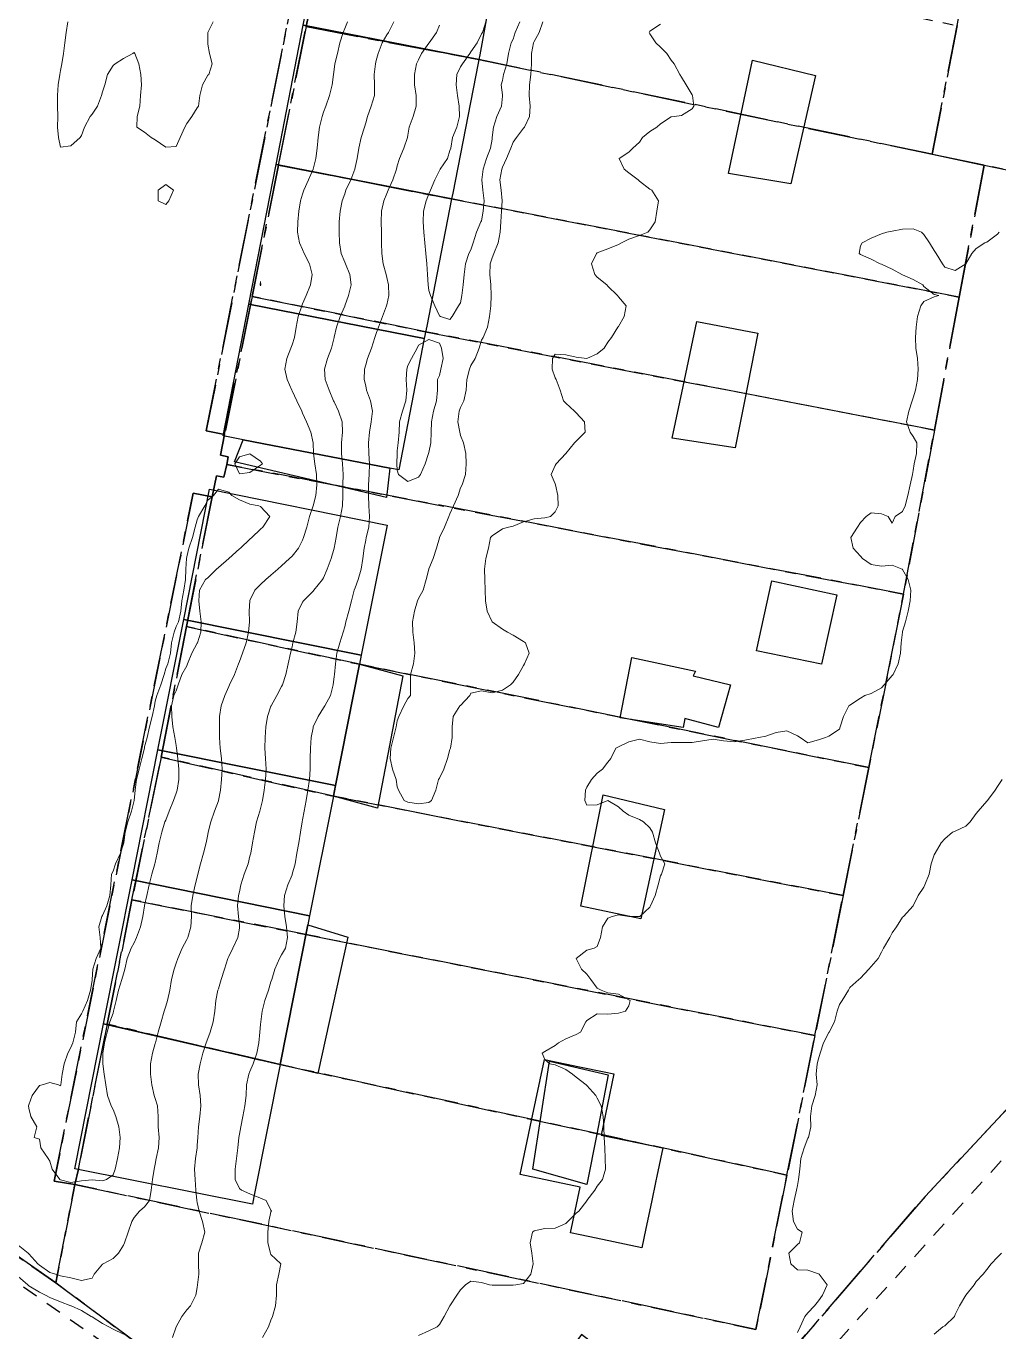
# Model space of a CAD drawing. Header units: centimetres. Extents: x 0 to 642158, y -847 to 649707.
# Drawn here: x 617614.1 to 617660.3, y 621411 to 621473 of the extents above; entities that cross this region are included whole.
import ezdxf

# ---------------------------------------------------------------- set-up
doc = ezdxf.new("R2010")
doc.units = ezdxf.units.CM
doc.header["$MEASUREMENT"] = 0
doc.linetypes.add('CENTERX2', pattern=[4, 2.5, -0.5, 0.5, -0.5])
doc.linetypes.add('JIS_02_0.7', pattern=[1.35, 0.75, -0.6])
doc.layers.add('SPW_batiments', color=7, linetype='Continuous')
doc.layers.add('SPW_parcellaire cadastral', color=7, linetype='CENTERX2', lineweight=25, true_color=0xff0542)
doc.layers.add('WAL_parcellaire agricole', color=7, linetype='JIS_02_0.7', lineweight=25)
doc.layers.add('WAL_topographie 0.5', color=253, linetype='Continuous', lineweight=20)

msp = doc.modelspace()

# ---------------------------------------------------------------- linework, layer by layer
at = {"layer": 'SPW_batiments'}
for points in [[(617628.928, 621479.659), (617636.753, 621478.126), (617636.734, 621477.555), (617635.662, 621471.686), (617635.619, 621471.465), (617627.286, 621473.098), (617628.578, 621479.728), (617628.928, 621479.659)], [(617635.619, 621471.465), (617635.583, 621471.278), (617634.38, 621465.112), (617634.325, 621464.836), (617625.993, 621466.468), (617627.286, 621473.098), (617635.619, 621471.465)], [(617651.613, 621470.697), (617650.446, 621465.547), (617647.479, 621466.046), (617648.613, 621471.43), (617651.613, 621470.697)], [(617634.325, 621464.836), (617633.148, 621458.795), (617633.033, 621458.205), (617624.701, 621459.839), (617625.993, 621466.468), (617634.325, 621464.836)], [(617633.033, 621458.205), (617631.815, 621451.961), (617631.398, 621452.042), (617624.431, 621453.394), (617623.481, 621453.578), (617624.701, 621459.839), (617633.033, 621458.205)], [(617645.321, 621455.922), (617645.975, 621459.007), (617648.878, 621458.459), (617648.234, 621455.221), (617647.793, 621453.004), (617644.8, 621453.465), (617645.321, 621455.922)], [(617631.398, 621452.042), (617631.231, 621450.644), (617624.015, 621452.343), (617624.431, 621453.394), (617631.398, 621452.042)], [(617631.265, 621449.344), (617630.039, 621443.158), (617621.606, 621444.856), (617622.831, 621451.043), (617631.265, 621449.344)], [(617652.632, 621446.031), (617651.899, 621442.731), (617648.816, 621443.363), (617649.531, 621446.697), (617652.632, 621446.031)], [(617630.039, 621443.158), (617629.954, 621442.727), (617628.813, 621436.971), (617620.38, 621438.67), (617621.606, 621444.856), (617630.039, 621443.158)], [(617645.916, 621442.396), (617645.799, 621442.18), (617647.582, 621441.746), (617646.999, 621439.73), (617645.399, 621440.146), (617645.332, 621439.73), (617642.332, 621440.18), (617642.882, 621443.046), (617645.916, 621442.396)], [(617632.016, 621442.179), (617630.817, 621435.894), (617628.712, 621436.462), (617628.813, 621436.971), (617629.954, 621442.727), (617632.016, 621442.179)], [(617628.813, 621436.971), (617628.712, 621436.462), (617627.587, 621430.785), (617619.154, 621432.483), (617620.38, 621438.67), (617628.813, 621436.971)], [(617644.433, 621435.83), (617643.318, 621430.63), (617640.467, 621431.23), (617641.533, 621436.53), (617644.433, 621435.83)], [(617627.587, 621430.785), (617627.5, 621430.344), (617626.185, 621423.711), (617617.799, 621425.643), (617619.154, 621432.483), (617627.587, 621430.785)], [(617629.401, 621429.761), (617627.969, 621423.294), (617626.185, 621423.711), (617627.5, 621430.344), (617629.401, 621429.761)], [(617626.185, 621423.711), (617624.938, 621417.427), (617624.869, 621417.078), (617616.435, 621418.76), (617617.799, 621425.643), (617626.185, 621423.711)], [(617640.428, 621417.89), (617637.591, 621418.482), (617638.128, 621421.055), (617638.734, 621423.957), (617640.398, 621423.609), (617641.571, 621423.364), (617642.037, 621423.267), (617641.431, 621420.365), (617644.355, 621419.755), (617644.074, 621418.413), (617644.029, 621418.196), (617643.817, 621417.182), (617643.554, 621415.922), (617643.363, 621415.007), (617641.202, 621415.458), (617640.44, 621415.618), (617639.974, 621415.715), (617640.428, 621417.89)], [(617641.768, 621423.23), (617641.22, 621420.413), (617640.752, 621418.013), (617638.185, 621418.745), (617638.984, 621423.88), (617641.768, 621423.23)]]:
    msp.add_lwpolyline(points, dxfattribs=at)
at = {"layer": 'SPW_parcellaire cadastral'}
for points in [[(617671.264, 621373.869), (617653.06, 621358.485), (617454.636, 621502.88), (617429.077, 621521.494), (617439.517, 621537.504), (617531.346, 621473.099), (617536.473, 621469.607), (617572.364, 621444.35), (617578.348, 621439.835), (617601.291, 621423.317), (617615.532, 621413.339), (617638.572, 621396.229), (617671.264, 621373.869)], [(617670.564, 621504.013), (617669.702, 621499.957), (617668.091, 621491.945), (617663.438, 621465.643), (617659.623, 621466.441), (617657.148, 621466.959), (617658.346, 621473.07), (617659.411, 621478.777), (617661.95, 621493.139), (617663.391, 621501.294), (617664.181, 621505.264), (617670.564, 621504.013)], [(617627.794, 621479.52), (617622.677, 621453.82), (617623.547, 621453.65), (617623.357, 621452.66), (617623.717, 621452.59), (617623.655, 621452.221), (617623.517, 621451.61), (617623.157, 621451.68), (617622.957, 621450.68), (617622.057, 621450.86), (617615.451, 621418.179), (617616.441, 621418.009), (617615.532, 621413.339), (617601.291, 621423.317)], [(617623.547, 621453.65), (617622.677, 621453.82), (617627.794, 621479.52), (617628.684, 621479.33), (617627.422, 621473.022), (617626.105, 621466.44), (617624.858, 621460.204), (617623.547, 621453.65)], [(617658.346, 621473.07), (617657.148, 621466.959), (617635.619, 621471.464), (617627.422, 621473.022), (617628.684, 621479.33), (617636.905, 621477.597), (617646.193, 621475.604), (617654.727, 621473.835), (617658.346, 621473.07)], [(617626.105, 621466.44), (617627.422, 621473.022), (617635.619, 621471.464), (617657.148, 621466.959), (617659.623, 621466.441), (617658.437, 621460.17), (617634.326, 621464.834), (617626.105, 621466.44)], [(617639.856, 621397.73), (617638.572, 621396.229), (617615.532, 621413.339), (617616.441, 621418.009), (617648.786, 621411.13), (617650.258, 621418.464), (617651.588, 621425.087), (617652.924, 621431.742), (617654.145, 621437.822), (617655.799, 621446.061), (617657.257, 621453.858), (617658.437, 621460.17), (617659.623, 621466.441), (617663.438, 621465.643)], [(617626.105, 621466.44), (617634.326, 621464.834), (617658.437, 621460.17), (617657.257, 621453.858), (617633.095, 621458.525), (617624.858, 621460.204), (617626.105, 621466.44)], [(617728.455, 621442.869), (617732.699, 621439.589), (617737.382, 621435.773), (617742.167, 621431.889), (617742.731, 621431.634), (617725.797, 621417.96), (617686.905, 621385.935), (617671.264, 621373.869), (617638.572, 621396.229), (617639.856, 621397.73), (617646.887, 621405.946), (617656.813, 621417.441), (617695.568, 621458.837), (617698.37, 621461.641), (617701.863, 621465.002), (617707.053, 621460.58), (617728.455, 621442.869)], [(617623.547, 621453.65), (617624.858, 621460.204), (617633.095, 621458.525), (617657.257, 621453.858), (617655.799, 621446.061), (617623.655, 621452.221), (617623.717, 621452.59), (617623.357, 621452.66), (617623.547, 621453.65)], [(617695.568, 621458.837), (617656.813, 621417.441), (617646.887, 621405.946), (617644.632, 621407.693), (617640.503, 621410.895), (617634.021, 621402.178), (617638.301, 621398.915), (617639.856, 621397.73)], [(617621.732, 621444.521), (617622.957, 621450.68), (617623.157, 621451.68), (617623.517, 621451.61), (617623.655, 621452.221), (617655.799, 621446.061), (617654.145, 621437.822), (617629.954, 621442.727), (617621.732, 621444.521)], [(617619.148, 621431.537), (617617.974, 621425.638), (617616.601, 621418.739), (617616.441, 621418.009), (617615.451, 621418.179), (617622.057, 621450.86), (617622.957, 621450.68), (617621.732, 621444.521), (617620.532, 621438.319), (617619.148, 621431.537)], [(617652.924, 621431.742), (617628.712, 621436.461), (617620.532, 621438.319), (617621.732, 621444.521), (617629.954, 621442.727), (617654.145, 621437.822), (617652.924, 621431.742)], [(617619.148, 621431.537), (617620.532, 621438.319), (617628.712, 621436.461), (617652.924, 621431.742), (617651.588, 621425.087), (617627.408, 621429.885), (617619.148, 621431.537)], [(617619.148, 621431.537), (617627.408, 621429.885), (617651.588, 621425.087), (617650.258, 621418.464), (617626.185, 621423.71), (617617.974, 621425.638), (617619.148, 621431.537)], [(617616.441, 621418.009), (617616.601, 621418.739), (617617.974, 621425.638), (617626.185, 621423.71), (617650.258, 621418.464), (617648.786, 621411.13), (617616.441, 621418.009)]]:
    msp.add_lwpolyline(points, dxfattribs=at)
at = {"layer": 'WAL_parcellaire agricole'}
for points in [[(617414.992, 621524.534), (617429.092, 621515.736), (617438.79, 621539.137), (617452.288, 621548.438), (617468.788, 621545.69), (617466.539, 621538.69), (617459.539, 621540.189), (617457.99, 621531.639), (617461.04, 621529.69), (617457.391, 621525.239), (617527.597, 621473.348), (617628.904, 621402.76), (617639.105, 621395.562), (617672.807, 621373.966)], [(617639.105, 621395.562), (617701.546, 621464.593), (617743, 621429.973), (617810.601, 621412.782), (617820.3, 621423.383), (617863.4, 621413.488), (617857.807, 621359.988), (617848.475, 621344.987), (617838.11, 621335.685), (617831.41, 621334.285), (617828.01, 621331.684), (617829.313, 621312.985), (617819.815, 621297.65), (617804.15, 621279.649), (617798.652, 621284.58), (617770.147, 621309.644), (617708.807, 621366.47), (617686.805, 621384.967), (617679.506, 621377.967), (617672.807, 621373.966), (617639.105, 621395.562)]]:
    msp.add_lwpolyline(points, dxfattribs=at)
at = {"layer": 'WAL_topographie 0.5'}
for points in [[(617629.38, 621473.25), (617629.25, 621472.93), (617629.182, 621472.75), (617629.021, 621472.25), (617628.904, 621471.75), (617628.788, 621471.25), (617628.75, 621470.983), (617628.715, 621470.75), (617628.663, 621470.25), (617628.53, 621469.75), (617628.348, 621469.25), (617628.25, 621468.955), (617628.184, 621468.75), (617628.061, 621468.25), (617627.989, 621467.75), (617627.942, 621467.25), (617627.88, 621466.75), (617627.75, 621466.25), (617627.75, 621466.25), (617627.533, 621465.75), (617627.305, 621465.25), (617627.25, 621465.067), (617627.157, 621464.75), (617627.078, 621464.25), (617627.022, 621463.75), (617627.006, 621463.25), (617627.104, 621462.75), (617627.25, 621462.431), (617627.33, 621462.25), (617627.579, 621461.75), (617627.706, 621461.25), (617627.626, 621460.75), (617627.423, 621460.25), (617627.25, 621459.846), (617627.209, 621459.75), (617627.047, 621459.25), (617626.952, 621458.75), (617626.861, 621458.25), (617626.75, 621457.904), (617626.7, 621457.75), (617626.5, 621457.25), (617626.41, 621456.75), (617626.521, 621456.25), (617626.739, 621455.75), (617626.75, 621455.726), (617626.971, 621455.25), (617627.208, 621454.75), (617627.25, 621454.659), (617627.439, 621454.25), (617627.649, 621453.75), (617627.75, 621453.25), (617627.75, 621453.25), (617627.776, 621452.75), (617627.836, 621452.25), (617627.906, 621451.75), (617627.925, 621451.25), (617627.879, 621450.75), (617627.75, 621450.256), (617627.748, 621450.25), (617627.586, 621449.75), (617627.453, 621449.25), (617627.299, 621448.75), (617627.25, 621448.629), (617627.054, 621448.25), (617626.75, 621447.863), (617626.631, 621447.75), (617626.25, 621447.405), (617626.074, 621447.25), (617625.75, 621446.965), (617625.5, 621446.75), (617625.25, 621446.514), (617624.991, 621446.25), (617624.75, 621445.764), (617624.744, 621445.75), (617624.712, 621445.25), (617624.727, 621444.75), (617624.68, 621444.25), (617624.568, 621443.75), (617624.401, 621443.25), (617624.25, 621442.856), (617624.208, 621442.75), (617624.011, 621442.25), (617623.781, 621441.75), (617623.75, 621441.681), (617623.565, 621441.25), (617623.39, 621440.75), (617623.311, 621440.25), (617623.307, 621439.75), (617623.311, 621439.25), (617623.344, 621438.75), (617623.406, 621438.25), (617623.427, 621437.75), (617623.393, 621437.25), (617623.348, 621436.75), (617623.253, 621436.25), (617623.25, 621436.243), (617623.067, 621435.75), (617622.887, 621435.25), (617622.772, 621434.75), (617622.75, 621434.636), (617622.676, 621434.25), (617622.552, 621433.75), (617622.409, 621433.25), (617622.282, 621432.75), (617622.25, 621432.622), (617622.155, 621432.25), (617622.031, 621431.75), (617621.965, 621431.25), (617621.968, 621430.75), (617621.95, 621430.25), (617621.798, 621429.75), (617621.75, 621429.657), (617621.539, 621429.25), (617621.319, 621428.75), (617621.25, 621428.537), (617621.158, 621428.25), (617621.032, 621427.75), (617620.939, 621427.25), (617620.831, 621426.75), (617620.75, 621426.48), (617620.68, 621426.25), (617620.53, 621425.75), (617620.395, 621425.25), (617620.259, 621424.75), (617620.25, 621424.717), (617620.125, 621424.25), (617620.034, 621423.75), (617620.035, 621423.25), (617620.09, 621422.75), (617620.203, 621422.25), (617620.25, 621422.103), (617620.358, 621421.75), (617620.395, 621421.25), (617620.392, 621420.75), (617620.434, 621420.25), (617620.402, 621419.75), (617620.301, 621419.25), (617620.25, 621418.988), (617620.204, 621418.75), (617620.116, 621418.25), (617620.065, 621417.75), (617619.982, 621417.25), (617619.75, 621416.946), (617619.509, 621416.75), (617619.25, 621416.442), (617619.137, 621416.25), (617618.97, 621415.75), (617618.792, 621415.25), (617618.75, 621415.139), (617618.514, 621414.75), (617618.25, 621414.506), (617617.773, 621414.25), (617617.75, 621414.234), (617617.355, 621413.75), (617617.25, 621413.568), (617616.75, 621413.448), (617616.25, 621413.575), (617615.75, 621413.683), (617615.509, 621413.75), (617615.25, 621413.833), (617614.75, 621414.179), (617614.681, 621414.25), (617614.25, 621414.717), (617614.216, 621414.75), (617613.75, 621415.125)], [(617616.103, 621473.25), (617616.026, 621472.75), (617615.957, 621472.25), (617615.899, 621471.75), (617615.824, 621471.25), (617615.75, 621470.945), (617615.722, 621470.75), (617615.65, 621470.25), (617615.606, 621469.75), (617615.616, 621469.25), (617615.62, 621468.75), (617615.611, 621468.25), (617615.656, 621467.75), (617615.75, 621467.3), (617616.25, 621467.355), (617616.691, 621467.75), (617616.75, 621467.85), (617616.893, 621468.25), (617617.17, 621468.75), (617617.25, 621468.855), (617617.509, 621469.25), (617617.707, 621469.75), (617617.75, 621469.917), (617617.865, 621470.25), (617617.988, 621470.75), (617618.25, 621471.173), (617618.35, 621471.25), (617618.75, 621471.5), (617619.194, 621471.75), (617619.25, 621471.786), (617619.281, 621471.75), (617619.475, 621471.25), (617619.575, 621470.75), (617619.604, 621470.25), (617619.559, 621469.75), (617619.523, 621469.25), (617619.401, 621468.75), (617619.375, 621468.25), (617619.75, 621468.006), (617620.064, 621467.75), (617620.25, 621467.65), (617620.75, 621467.302), (617621.25, 621467.331), (617621.436, 621467.75), (617621.655, 621468.25), (617621.75, 621468.421), (617621.99, 621468.75), (617622.25, 621469.167), (617622.311, 621469.25), (617622.372, 621469.75), (617622.5, 621470.25), (617622.75, 621470.713), (617622.794, 621470.75), (617622.958, 621471.25), (617622.825, 621471.75), (617622.75, 621472.194), (617622.744, 621472.25), (617622.75, 621472.75), (617622.75, 621472.75), (617623, 621473.25)], [(617631.582, 621473.25), (617631.33, 621472.75), (617631.25, 621472.625), (617631.027, 621472.25), (617630.834, 621471.75), (617630.75, 621471.41), (617630.712, 621471.25), (617630.644, 621470.75), (617630.668, 621470.25), (617630.663, 621469.75), (617630.515, 621469.25), (617630.334, 621468.75), (617630.25, 621468.454), (617630.191, 621468.25), (617630.038, 621467.75), (617629.918, 621467.25), (617629.846, 621466.75), (617629.75, 621466.326), (617629.733, 621466.25), (617629.545, 621465.75), (617629.312, 621465.25), (617629.25, 621465.083), (617629.128, 621464.75), (617629.03, 621464.25), (617628.989, 621463.75), (617628.984, 621463.25), (617629.004, 621462.75), (617629.089, 621462.25), (617629.25, 621461.838), (617629.283, 621461.75), (617629.49, 621461.25), (617629.553, 621460.75), (617629.439, 621460.25), (617629.253, 621459.75), (617629.25, 621459.744), (617629.042, 621459.25), (617628.855, 621458.75), (617628.75, 621458.272), (617628.745, 621458.25), (617628.624, 621457.75), (617628.429, 621457.25), (617628.292, 621456.75), (617628.331, 621456.25), (617628.506, 621455.75), (617628.726, 621455.25), (617628.75, 621455.199), (617628.965, 621454.75), (617629.131, 621454.25), (617629.145, 621453.75), (617629.106, 621453.25), (617629.096, 621452.75), (617629.14, 621452.25), (617629.174, 621451.75), (617629.163, 621451.25), (617629.163, 621450.75), (617629.15, 621450.25), (617629.057, 621449.75), (617628.932, 621449.25), (617628.841, 621448.75), (617628.752, 621448.25), (617628.75, 621448.243), (617628.602, 621447.75), (617628.417, 621447.25), (617628.25, 621446.833), (617628.205, 621446.75), (617627.793, 621446.25), (617627.75, 621446.206), (617627.287, 621445.75), (617627.25, 621445.681), (617627.043, 621445.25), (617627, 621444.75), (617626.932, 621444.25), (617626.792, 621443.75), (617626.75, 621443.562), (617626.68, 621443.25), (617626.571, 621442.75), (617626.448, 621442.25), (617626.291, 621441.75), (617626.25, 621441.671), (617626.027, 621441.25), (617625.756, 621440.75), (617625.75, 621440.733), (617625.581, 621440.25), (617625.504, 621439.75), (617625.474, 621439.25), (617625.465, 621438.75), (617625.491, 621438.25), (617625.516, 621437.75), (617625.485, 621437.25), (617625.419, 621436.75), (617625.342, 621436.25), (617625.25, 621435.883), (617625.216, 621435.75), (617625.066, 621435.25), (617624.96, 621434.75), (617624.876, 621434.25), (617624.786, 621433.75), (617624.75, 621433.606), (617624.659, 621433.25), (617624.482, 621432.75), (617624.324, 621432.25), (617624.25, 621431.921), (617624.212, 621431.75), (617624.165, 621431.25), (617624.206, 621430.75), (617624.25, 621430.329), (617624.258, 621430.25), (617624.25, 621430.192), (617624.182, 621429.75), (617623.943, 621429.25), (617623.75, 621428.84), (617623.708, 621428.75), (617623.546, 621428.25), (617623.389, 621427.75), (617623.25, 621427.308), (617623.233, 621427.25), (617623.133, 621426.75), (617623.082, 621426.25), (617623.012, 621425.75), (617622.862, 621425.25), (617622.75, 621424.953), (617622.675, 621424.75), (617622.521, 621424.25), (617622.381, 621423.75), (617622.285, 621423.25), (617622.301, 621422.75), (617622.383, 621422.25), (617622.413, 621421.75), (617622.365, 621421.25), (617622.307, 621420.75), (617622.28, 621420.25), (617622.25, 621419.889), (617622.239, 621419.75), (617622.165, 621419.25), (617622.123, 621418.75), (617622.146, 621418.25), (617622.183, 621417.75), (617622.233, 621417.25), (617622.25, 621417.165), (617622.337, 621416.75), (617622.499, 621416.25), (617622.613, 621415.75), (617622.464, 621415.25), (617622.302, 621414.75), (617622.306, 621414.25), (617622.316, 621413.75), (617622.268, 621413.25), (617622.25, 621413.125), (617622.18, 621412.75), (617621.935, 621412.25), (617621.75, 621412.054), (617621.512, 621411.75), (617621.25, 621411.25), (617621.25, 621411.25), (617621.076, 621410.75)], [(617633.75, 621473.086), (617633.607, 621472.75), (617633.261, 621472.25), (617633.25, 621472.235), (617632.904, 621471.75), (617632.75, 621471.446), (617632.66, 621471.25), (617632.559, 621470.75), (617632.573, 621470.25), (617632.644, 621469.75), (617632.652, 621469.25), (617632.504, 621468.75), (617632.32, 621468.25), (617632.25, 621467.868), (617632.228, 621467.75), (617632.066, 621467.25), (617631.85, 621466.75), (617631.75, 621466.401), (617631.711, 621466.25), (617631.539, 621465.75), (617631.315, 621465.25), (617631.25, 621465.088), (617631.116, 621464.75), (617631.007, 621464.25), (617630.985, 621463.75), (617630.994, 621463.25), (617631.006, 621462.75), (617631.021, 621462.25), (617631.086, 621461.75), (617631.215, 621461.25), (617631.25, 621461.102), (617631.334, 621460.75), (617631.352, 621460.25), (617631.25, 621459.81), (617631.235, 621459.75), (617631.052, 621459.25), (617630.862, 621458.75), (617630.75, 621458.442), (617630.68, 621458.25), (617630.517, 621457.75), (617630.334, 621457.25), (617630.25, 621456.953), (617630.192, 621456.75), (617630.184, 621456.25), (617630.25, 621455.952), (617630.293, 621455.75), (617630.477, 621455.25), (617630.565, 621454.75), (617630.505, 621454.25), (617630.425, 621453.75), (617630.387, 621453.25), (617630.402, 621452.75), (617630.429, 621452.25), (617630.409, 621451.75), (617630.375, 621451.25), (617630.375, 621450.75), (617630.405, 621450.25), (617630.43, 621449.75), (617630.391, 621449.25), (617630.275, 621448.75), (617630.25, 621448.632), (617630.176, 621448.25), (617630.118, 621447.75), (617630.038, 621447.25), (617629.895, 621446.75), (617629.75, 621446.364), (617629.709, 621446.25), (617629.572, 621445.75), (617629.443, 621445.25), (617629.306, 621444.75), (617629.25, 621444.511), (617629.182, 621444.25), (617629.018, 621443.75), (617628.877, 621443.25), (617628.81, 621442.75), (617628.761, 621442.25), (617628.75, 621442.145), (617628.705, 621441.75), (617628.578, 621441.25), (617628.309, 621440.75), (617628.25, 621440.659), (617627.989, 621440.25), (617627.759, 621439.75), (617627.75, 621439.706), (617627.663, 621439.25), (617627.626, 621438.75), (617627.615, 621438.25), (617627.612, 621437.75), (617627.576, 621437.25), (617627.501, 621436.75), (617627.418, 621436.25), (617627.331, 621435.75), (617627.25, 621435.331), (617627.234, 621435.25), (617627.146, 621434.75), (617627.066, 621434.25), (617626.982, 621433.75), (617626.892, 621433.25), (617626.761, 621432.75), (617626.75, 621432.721), (617626.558, 621432.25), (617626.395, 621431.75), (617626.362, 621431.25), (617626.413, 621430.75), (617626.485, 621430.25), (617626.537, 621429.75), (617626.437, 621429.25), (617626.25, 621428.918), (617626.154, 621428.75), (617625.929, 621428.25), (617625.786, 621427.75), (617625.75, 621427.635), (617625.629, 621427.25), (617625.46, 621426.75), (617625.335, 621426.25), (617625.261, 621425.75), (617625.25, 621425.617), (617625.22, 621425.25), (617625.178, 621424.75), (617625.077, 621424.25), (617624.901, 621423.75), (617624.75, 621423.377), (617624.701, 621423.25), (617624.591, 621422.75), (617624.564, 621422.25), (617624.508, 621421.75), (617624.411, 621421.25), (617624.315, 621420.75), (617624.25, 621420.409), (617624.231, 621420.25), (617624.178, 621419.75), (617624.12, 621419.25), (617624.048, 621418.75), (617624.043, 621418.25), (617624.25, 621417.825), (617624.35, 621417.75), (617624.75, 621417.564), (617625.25, 621417.358), (617625.528, 621417.25), (617625.75, 621416.796), (617625.782, 621416.75), (617625.75, 621416.71), (617625.653, 621416.25), (617625.597, 621415.75), (617625.595, 621415.25), (617625.721, 621414.75), (617625.75, 621414.682), (617626.222, 621414.25), (617626.121, 621413.75), (617626.007, 621413.25), (617626.005, 621412.75), (617625.966, 621412.25), (617625.824, 621411.75), (617625.75, 621411.575), (617625.626, 621411.25), (617625.352, 621410.75)], [(617644.25, 621473.135), (617643.75, 621472.801), (617643.71, 621472.75), (617643.75, 621472.679), (617644.023, 621472.25), (617644.25, 621472.039), (617644.556, 621471.75), (617644.75, 621471.433), (617644.906, 621471.25), (617645.175, 621470.75), (617645.25, 621470.618), (617645.469, 621470.25), (617645.75, 621469.779), (617645.764, 621469.75), (617645.834, 621469.25), (617645.75, 621469.11), (617645.25, 621468.794), (617644.893, 621468.75), (617644.75, 621468.733), (617644.25, 621468.399), (617644.078, 621468.25), (617643.75, 621468.046), (617643.393, 621467.75), (617643.25, 621467.534), (617642.942, 621467.25), (617642.75, 621467.058), (617642.282, 621466.75), (617642.532, 621466.25), (617642.75, 621466.083), (617643.197, 621465.75), (617643.25, 621465.687), (617643.75, 621465.307), (617643.837, 621465.25), (617644.15, 621464.75), (617644.07, 621464.25), (617643.993, 621463.75), (617643.75, 621463.364), (617643.654, 621463.25), (617643.25, 621463.106), (617642.75, 621462.919), (617642.395, 621462.75), (617642.25, 621462.665), (617641.75, 621462.466), (617641.25, 621462.28), (617641.218, 621462.25), (617640.981, 621461.75), (617641.125, 621461.25), (617641.25, 621461.122), (617641.703, 621460.75), (617641.75, 621460.685), (617642.204, 621460.25), (617642.25, 621460.191), (617642.625, 621459.75), (617642.524, 621459.25), (617642.25, 621458.778), (617642.227, 621458.75), (617641.925, 621458.25), (617641.75, 621458.038), (617641.577, 621457.75), (617641.25, 621457.481), (617640.75, 621457.25), (617640.75, 621457.25), (617640.75, 621457.25), (617640.25, 621457.319), (617639.75, 621457.437), (617639.25, 621457.454), (617639.121, 621457.25), (617639.105, 621456.75), (617639.25, 621456.329), (617639.29, 621456.25), (617639.487, 621455.75), (617639.644, 621455.25), (617639.75, 621455.141), (617640.167, 621454.75), (617640.25, 621454.669), (617640.644, 621454.25), (617640.673, 621453.75), (617640.25, 621453.327), (617640.17, 621453.25), (617639.75, 621452.75), (617639.75, 621452.75), (617639.298, 621452.25), (617639.25, 621452.167), (617639.065, 621451.75), (617639.25, 621451.296), (617639.264, 621451.25), (617639.368, 621450.75), (617639.395, 621450.25), (617639.25, 621449.964), (617639.028, 621449.75), (617638.75, 621449.679), (617638.25, 621449.636), (617637.75, 621449.488), (617637.25, 621449.297), (617637.025, 621449.25), (617636.75, 621449.171), (617636.25, 621448.825), (617636.17, 621448.75), (617636.075, 621448.25), (617635.953, 621447.75), (617635.884, 621447.25), (617635.913, 621446.75), (617635.92, 621446.25), (617635.946, 621445.75), (617636.016, 621445.25), (617636.25, 621444.75), (617636.25, 621444.75), (617636.75, 621444.4), (617636.977, 621444.25), (617637.25, 621444.114), (617637.75, 621443.804), (617637.833, 621443.75), (617638.017, 621443.25), (617637.797, 621442.75), (617637.75, 621442.674), (617637.503, 621442.25), (617637.25, 621441.886), (617637.129, 621441.75), (617636.75, 621441.492), (617636.25, 621441.365), (617635.75, 621441.464), (617635.25, 621441.354), (617635.196, 621441.25), (617634.75, 621440.773), (617634.726, 621440.75), (617634.411, 621440.25), (617634.36, 621439.75), (617634.36, 621439.25), (617634.272, 621438.75), (617634.25, 621438.675), (617634.137, 621438.25), (617633.953, 621437.75), (617633.75, 621437.317), (617633.712, 621437.25), (617633.578, 621436.75), (617633.368, 621436.25), (617633.25, 621436.16), (617632.75, 621436.106), (617632.25, 621436.18), (617632.083, 621436.25), (617631.813, 621436.75), (617631.75, 621436.9), (617631.694, 621437.25), (617631.52, 621437.75), (617631.407, 621438.25), (617631.435, 621438.75), (617631.569, 621439.25), (617631.692, 621439.75), (617631.75, 621440.042), (617631.82, 621440.25), (617632.067, 621440.75), (617632.25, 621441.096), (617632.377, 621441.25), (617632.371, 621441.75), (617632.376, 621442.25), (617632.526, 621442.75), (617632.585, 621443.25), (617632.546, 621443.75), (617632.484, 621444.25), (617632.469, 621444.75), (617632.559, 621445.25), (617632.712, 621445.75), (617632.75, 621445.848), (617632.972, 621446.25), (617633.118, 621446.75), (617633.245, 621447.25), (617633.25, 621447.267), (617633.45, 621447.75), (617633.606, 621448.25), (617633.75, 621448.737), (617633.756, 621448.75), (617633.997, 621449.25), (617634.195, 621449.75), (617634.25, 621449.875), (617634.426, 621450.25), (617634.633, 621450.75), (617634.75, 621451.107), (617634.824, 621451.25), (617634.985, 621451.75), (617635.023, 621452.25), (617634.998, 621452.75), (617634.899, 621453.25), (617634.75, 621453.602), (617634.718, 621453.75), (617634.622, 621454.25), (617634.685, 621454.75), (617634.75, 621454.931), (617634.91, 621455.25), (617635.013, 621455.75), (617635.052, 621456.25), (617635.184, 621456.75), (617635.25, 621456.925), (617635.454, 621457.25), (617635.638, 621457.75), (617635.75, 621458.123), (617635.834, 621458.25), (617636.027, 621458.75), (617636.13, 621459.25), (617636.199, 621459.75), (617636.215, 621460.25), (617636.191, 621460.75), (617636.147, 621461.25), (617636.164, 621461.75), (617636.25, 621462.045), (617636.329, 621462.25), (617636.533, 621462.75), (617636.639, 621463.25), (617636.666, 621463.75), (617636.703, 621464.25), (617636.734, 621464.75), (617636.676, 621465.25), (617636.617, 621465.75), (617636.712, 621466.25), (617636.75, 621466.342), (617636.941, 621466.75), (617637.137, 621467.25), (617637.25, 621467.533), (617637.417, 621467.75), (617637.75, 621468.199), (617637.788, 621468.25), (617638.026, 621468.75), (617638.062, 621469.25), (617638.02, 621469.75), (617638.025, 621470.25), (617638.085, 621470.75), (617638.124, 621471.25), (617638.127, 621471.75), (617638.217, 621472.25), (617638.25, 621472.321), (617638.483, 621472.75), (617638.657, 621473.25)], [(617635.953, 621473.25), (617635.791, 621472.75), (617635.75, 621472.676), (617635.544, 621472.25), (617635.25, 621471.825), (617635.2, 621471.75), (617634.84, 621471.25), (617634.75, 621471.116), (617634.578, 621470.75), (617634.54, 621470.25), (617634.614, 621469.75), (617634.687, 621469.25), (617634.702, 621468.75), (617634.575, 621468.25), (617634.365, 621467.75), (617634.287, 621467.25), (617634.25, 621467.13), (617634.141, 621466.75), (617633.791, 621466.25), (617633.75, 621466.185), (617633.539, 621465.75), (617633.328, 621465.25), (617633.25, 621465.079), (617633.12, 621464.75), (617633, 621464.25), (617632.98, 621463.75), (617633.006, 621463.25), (617633.05, 621462.75), (617633.104, 621462.25), (617633.147, 621461.75), (617633.179, 621461.25), (617633.214, 621460.75), (617633.25, 621460.49), (617633.321, 621460.25), (617633.54, 621459.75), (617633.75, 621459.282), (617633.797, 621459.25), (617634.25, 621459.108)], [(617634.25, 621459.108), (617634.358, 621459.25), (617634.66, 621459.75), (617634.75, 621459.9), (617634.811, 621460.25), (617634.882, 621460.75), (617634.926, 621461.25), (617634.981, 621461.75), (617635.145, 621462.25), (617635.25, 621462.417), (617635.348, 621462.75), (617635.507, 621463.25), (617635.725, 621463.75), (617635.75, 621463.801), (617635.835, 621464.25), (617635.876, 621464.75), (617635.81, 621465.25), (617635.758, 621465.75), (617635.821, 621466.25), (617635.992, 621466.75), (617636.17, 621467.25), (617636.25, 621467.68), (617636.257, 621467.75), (617636.324, 621468.25), (617636.48, 621468.75), (617636.698, 621469.25), (617636.75, 621469.714), (617636.752, 621469.75), (617636.75, 621469.783), (617636.685, 621470.25), (617636.75, 621470.462), (617636.795, 621470.75), (617636.956, 621471.25), (617637.036, 621471.75), (617637.152, 621472.25), (617637.25, 621472.424), (617637.353, 621472.75), (617637.571, 621473.25)], [(617620.75, 621464.566), (617620.902, 621464.75), (617621.118, 621465.25), (617620.75, 621465.519), (617620.4, 621465.25), (617620.4, 621464.75), (617620.75, 621464.566)], [(617660.328, 621463.25), (617660.25, 621463.163), (617659.75, 621462.784), (617659.65, 621462.75), (617659.25, 621462.477), (617659.033, 621462.25), (617658.75, 621461.75), (617658.75, 621461.75), (617658.25, 621461.435), (617657.75, 621461.602), (617657.642, 621461.75), (617657.338, 621462.25), (617657.25, 621462.393), (617657.029, 621462.75), (617656.75, 621463.146), (617656.65, 621463.25), (617656.25, 621463.414), (617655.75, 621463.401), (617655.25, 621463.311), (617655, 621463.25), (617654.75, 621463.176), (617654.25, 621462.972), (617653.821, 621462.75), (617653.75, 621462.607), (617653.693, 621462.25), (617653.75, 621462.202), (617654.25, 621461.981), (617654.679, 621461.75), (617654.75, 621461.73), (617655.25, 621461.503), (617655.717, 621461.25), (617655.75, 621461.231), (617656.25, 621461.004), (617656.708, 621460.75), (617656.75, 621460.675), (617657.25, 621460.302), (617657.464, 621460.25), (617657.25, 621460.19), (617656.75, 621459.957), (617656.62, 621459.75), (617656.455, 621459.25), (617656.398, 621458.75), (617656.364, 621458.25), (617656.38, 621457.75), (617656.455, 621457.25), (617656.496, 621456.75), (617656.46, 621456.25), (617656.363, 621455.75), (617656.25, 621455.382), (617656.207, 621455.25), (617656.043, 621454.75), (617655.934, 621454.25), (617656.105, 621453.75), (617656.25, 621453.55), (617656.432, 621453.25), (617656.405, 621452.75), (617656.295, 621452.25), (617656.25, 621451.929), (617656.22, 621451.75), (617656.101, 621451.25), (617655.99, 621450.75), (617655.867, 621450.25), (617655.75, 621449.981), (617655.397, 621449.75), (617655.25, 621449.438), (617655.071, 621449.75), (617654.75, 621449.879), (617654.25, 621449.924), (617654.021, 621449.75), (617653.75, 621449.471), (617653.606, 621449.25), (617653.291, 621448.75), (617653.394, 621448.25), (617653.75, 621447.872), (617653.84, 621447.75), (617654.25, 621447.475), (617654.75, 621447.383), (617655.25, 621447.44), (617655.725, 621447.25), (617655.75, 621447.238), (617656.016, 621446.75), (617656.145, 621446.25), (617656.115, 621445.75), (617656.013, 621445.25), (617655.883, 621444.75), (617655.75, 621444.279), (617655.742, 621444.25), (617655.678, 621443.75), (617655.642, 621443.25), (617655.544, 621442.75), (617655.294, 621442.25), (617655.25, 621442.195), (617654.88, 621441.75), (617654.75, 621441.611), (617654.25, 621441.334), (617653.956, 621441.25), (617653.75, 621441.119), (617653.25, 621440.786), (617653.2, 621440.75), (617652.949, 621440.25), (617652.779, 621439.75), (617652.75, 621439.65), (617652.25, 621439.306), (617652.083, 621439.25), (617651.75, 621439.143), (617651.25, 621439), (617650.887, 621439.25), (617650.75, 621439.329), (617650.25, 621439.574), (617649.75, 621439.483), (617649.25, 621439.319), (617648.917, 621439.25), (617648.75, 621439.218), (617648.25, 621439.128), (617647.75, 621439.048), (617647.25, 621439.089), (617646.75, 621439.178), (617646.25, 621439.097), (617645.75, 621439.018), (617645.25, 621439.019), (617644.75, 621439.009), (617644.25, 621438.958), (617643.75, 621439.05), (617643.25, 621439.167), (617642.75, 621439.048), (617642.25, 621438.8), (617642.131, 621438.75), (617641.887, 621438.25), (617641.75, 621438.083), (617641.5, 621437.75), (617641.25, 621437.556), (617640.971, 621437.25), (617640.75, 621436.893), (617640.693, 621436.75), (617640.659, 621436.25), (617640.75, 621436.042), (617641.25, 621436.044), (617641.75, 621436.25), (617641.75, 621436.25), (617641.75, 621436.25), (617642.25, 621435.95), (617642.474, 621435.75), (617642.75, 621435.557), (617643.25, 621435.35), (617643.45, 621435.25), (617643.75, 621434.96), (617643.866, 621434.75), (617644.013, 621434.25), (617644.201, 621433.75), (617644.25, 621433.607), (617644.45, 621433.25), (617644.294, 621432.75), (617644.25, 621432.679), (617644.139, 621432.25), (617643.996, 621431.75), (617643.778, 621431.25), (617643.75, 621431.194), (617643.27, 621430.75), (617643.25, 621430.739), (617642.75, 621430.75), (617642.75, 621430.75), (617642.25, 621430.82), (617641.95, 621430.75), (617641.75, 621430.663), (617641.493, 621430.25), (617641.399, 621429.75), (617641.25, 621429.327), (617641.107, 621429.25), (617640.75, 621429.15), (617640.25, 621428.75), (617640.5, 621428.25), (617640.75, 621428), (617640.948, 621427.75), (617641.25, 621427.347), (617641.434, 621427.25), (617641.75, 621427.117), (617642.25, 621427.06), (617642.75, 621426.788), (617642.811, 621426.75), (617642.75, 621426.5), (617642.594, 621426.25), (617642.25, 621426.152), (617641.75, 621426.103), (617641.25, 621426.116), (617640.75, 621425.803), (617640.708, 621425.75), (617640.45, 621425.25), (617640.25, 621425.147), (617639.75, 621424.938), (617639.408, 621424.75), (617639.25, 621424.622), (617638.75, 621424.332), (617638.636, 621424.25), (617638.75, 621423.956), (617639, 621423.75), (617639.25, 621423.697), (617639.75, 621423.484), (617640.065, 621423.25), (617640.25, 621423.106), (617640.717, 621422.75), (617640.75, 621422.717), (617641.18, 621422.25), (617641.25, 621422.11), (617641.427, 621421.75), (617641.529, 621421.25), (617641.564, 621420.75), (617641.577, 621420.25), (617641.6, 621419.75), (617641.63, 621419.25), (617641.643, 621418.75), (617641.5, 621418.25), (617641.25, 621417.928), (617641.125, 621417.75), (617640.758, 621417.25), (617640.75, 621417.236), (617640.37, 621416.75), (617640.25, 621416.655), (617639.852, 621416.25), (617639.75, 621416.169), (617639.25, 621415.945), (617638.75, 621415.93), (617638.25, 621415.819), (617638.169, 621415.75), (617638.057, 621415.25), (617638.132, 621414.75), (617638.196, 621414.25), (617638.088, 621413.75), (617637.75, 621413.317), (617637.386, 621413.25), (617637.25, 621413.235), (617636.75, 621413.225), (617636.25, 621413.229), (617636.13, 621413.25), (617635.75, 621413.357), (617635.25, 621413.429), (617634.981, 621413.25), (617634.75, 621413.015), (617634.57, 621412.75), (617634.25, 621412.25), (617634.25, 621412.25), (617633.968, 621411.75), (617633.75, 621411.364), (617633.636, 621411.25), (617633.25, 621411.065), (617632.75, 621410.839)], [(617625.263, 621460.75), (617625.25, 621460.71), (617625.241, 621460.75), (617625.25, 621460.917), (617625.263, 621460.75)], [(617632.75, 621451.621), (617632.853, 621451.75), (617633.079, 621452.25), (617633.239, 621452.75), (617633.25, 621452.786), (617633.335, 621453.25), (617633.359, 621453.75), (617633.371, 621454.25), (617633.475, 621454.75), (617633.617, 621455.25), (617633.652, 621455.75), (617633.655, 621456.25), (617633.75, 621456.45), (617633.812, 621456.75), (617633.922, 621457.25), (617633.85, 621457.75), (617633.75, 621457.987), (617633.25, 621458.152), (617632.75, 621457.886), (617632.688, 621457.75), (617632.417, 621457.25), (617632.25, 621456.92), (617632.198, 621456.75), (617632.176, 621456.25), (617632.209, 621455.75), (617632.158, 621455.25), (617631.999, 621454.75), (617631.861, 621454.25), (617631.831, 621453.75), (617631.792, 621453.25), (617631.75, 621452.868), (617631.743, 621452.75), (617631.72, 621452.25), (617631.75, 621451.946), (617631.806, 621451.75), (617632.25, 621451.419), (617632.75, 621451.621)], [(617625.34, 621452.25), (617625.25, 621452.193), (617624.75, 621451.833), (617624.25, 621451.769), (617624.026, 621452.25), (617624.25, 621452.588), (617624.75, 621452.719), (617625.25, 621452.38), (617625.34, 621452.25)], [(617617.941, 621418.25), (617617.75, 621418.196), (617617.25, 621418.232), (617616.75, 621418.196), (617616.25, 621418.115), (617615.75, 621418.232), (617615.718, 621418.25), (617615.358, 621418.75), (617615.25, 621419.121), (617615.16, 621419.25), (617614.826, 621419.75), (617614.75, 621420.167), (617614.5, 621420.25), (617614.625, 621420.75), (617614.35, 621421.25), (617614.25, 621421.643), (617614.228, 621421.75), (617614.25, 621421.804), (617614.406, 621422.25), (617614.75, 621422.724), (617614.875, 621422.75), (617615.25, 621422.865), (617615.659, 621422.75), (617615.75, 621422.7), (617615.77, 621422.75), (617615.837, 621423.25), (617615.933, 621423.75), (617616.096, 621424.25), (617616.25, 621424.52), (617616.347, 621424.75), (617616.466, 621425.25), (617616.513, 621425.75), (617616.75, 621426.128), (617616.811, 621426.25), (617617.041, 621426.75), (617617.179, 621427.25), (617617.25, 621427.708), (617617.255, 621427.75), (617617.289, 621428.25), (617617.45, 621428.75), (617617.67, 621429.25), (617617.645, 621429.75), (617617.571, 621430.25), (617617.724, 621430.75), (617617.75, 621430.788), (617617.959, 621431.25), (617618.098, 621431.75), (617618.138, 621432.25), (617618.173, 621432.75), (617618.25, 621432.893), (617618.363, 621433.25), (617618.602, 621433.75), (617618.75, 621434.193), (617618.767, 621434.25), (617618.827, 621434.75), (617618.957, 621435.25), (617619.132, 621435.75), (617619.25, 621436.25), (617619.25, 621436.25), (617619.299, 621436.75), (617619.371, 621437.25), (617619.49, 621437.75), (617619.62, 621438.25), (617619.737, 621438.75), (617619.75, 621438.809), (617619.867, 621439.25), (617619.988, 621439.75), (617620.11, 621440.25), (617620.211, 621440.75), (617620.25, 621440.979), (617620.334, 621441.25), (617620.516, 621441.75), (617620.677, 621442.25), (617620.75, 621442.529), (617620.848, 621442.75), (617620.971, 621443.25), (617621.025, 621443.75), (617621.146, 621444.25), (617621.25, 621444.529), (617621.357, 621444.75), (617621.467, 621445.25), (617621.51, 621445.75), (617621.605, 621446.25), (617621.688, 621446.75), (617621.705, 621447.25), (617621.734, 621447.75), (617621.75, 621447.841), (617621.852, 621448.25), (617622.02, 621448.75), (617622.157, 621449.25), (617622.25, 621449.583), (617622.314, 621449.75), (617622.608, 621450.25), (617622.75, 621450.52), (617623.019, 621450.75), (617623.25, 621451.055), (617623.75, 621450.913), (617623.897, 621450.75), (617624.25, 621450.543), (617624.75, 621450.339), (617625.179, 621450.25), (617625.25, 621450.228), (617625.695, 621449.75), (617625.359, 621449.25), (617625.25, 621449.15), (617624.84, 621448.75), (617624.75, 621448.67), (617624.297, 621448.25), (617624.25, 621448.208), (617623.75, 621447.75), (617623.75, 621447.75), (617623.25, 621447.329), (617623.159, 621447.25), (617622.75, 621446.837), (617622.639, 621446.75), (617622.353, 621446.25), (617622.319, 621445.75), (617622.367, 621445.25), (617622.428, 621444.75), (617622.415, 621444.25), (617622.259, 621443.75), (617622.25, 621443.73), (617621.991, 621443.25), (617621.785, 621442.75), (617621.75, 621442.661), (617621.524, 621442.25), (617621.34, 621441.75), (617621.25, 621441.461), (617621.136, 621441.25), (617621.025, 621440.75), (617621.035, 621440.25), (617621.094, 621439.75), (617621.181, 621439.25), (617621.25, 621438.875), (617621.265, 621438.75), (617621.325, 621438.25), (617621.371, 621437.75), (617621.377, 621437.25), (617621.299, 621436.75), (617621.25, 621436.608), (617621.122, 621436.25), (617620.91, 621435.75), (617620.75, 621435.327), (617620.714, 621435.25), (617620.559, 621434.75), (617620.442, 621434.25), (617620.342, 621433.75), (617620.25, 621433.304), (617620.237, 621433.25), (617620.099, 621432.75), (617619.972, 621432.25), (617619.848, 621431.75), (617619.75, 621431.276), (617619.743, 621431.25), (617619.658, 621430.75), (617619.548, 621430.25), (617619.363, 621429.75), (617619.25, 621429.5), (617619.108, 621429.25), (617618.921, 621428.75), (617618.804, 621428.25), (617618.75, 621428.019), (617618.664, 621427.75), (617618.516, 621427.25), (617618.396, 621426.75), (617618.277, 621426.25), (617618.25, 621426.15), (617618.102, 621425.75), (617617.965, 621425.25), (617617.849, 621424.75), (617617.765, 621424.25), (617617.761, 621423.75), (617617.826, 621423.25), (617617.902, 621422.75), (617617.983, 621422.25), (617618.164, 621421.75), (617618.25, 621421.574), (617618.389, 621421.25), (617618.523, 621420.75), (617618.587, 621420.25), (617618.552, 621419.75), (617618.455, 621419.25), (617618.347, 621418.75), (617618.25, 621418.48), (617617.941, 621418.25)], [(617660.472, 621437.25), (617660.25, 621436.917), (617660.153, 621436.75), (617659.786, 621436.25), (617659.75, 621436.219), (617659.333, 621435.75), (617659.25, 621435.646), (617658.963, 621435.25), (617658.75, 621435.043), (617658.25, 621434.797), (617658.111, 621434.75), (617657.75, 621434.44), (617657.576, 621434.25), (617657.296, 621433.75), (617657.25, 621433.673), (617657.109, 621433.25), (617657.006, 621432.75), (617656.808, 621432.25), (617656.75, 621432.141), (617656.493, 621431.75), (617656.25, 621431.25), (617656.25, 621431.25), (617655.796, 621430.75), (617655.75, 621430.717), (617655.458, 621430.25), (617655.25, 621429.972), (617655.145, 621429.75), (617654.841, 621429.25), (617654.75, 621429.05), (617654.589, 621428.75), (617654.25, 621428.37), (617654.146, 621428.25), (617653.75, 621427.824), (617653.673, 621427.75), (617653.25, 621427.371), (617653.186, 621427.25), (617652.883, 621426.75), (617652.75, 621426.559), (617652.644, 621426.25), (617652.518, 621425.75), (617652.258, 621425.25), (617652.25, 621425.239), (617651.997, 621424.75), (617651.833, 621424.25), (617651.75, 621423.977), (617651.692, 621423.75), (617651.648, 621423.25), (617651.684, 621422.75), (617651.592, 621422.25), (617651.444, 621421.75), (617651.38, 621421.25), (617651.387, 621420.75), (617651.274, 621420.25), (617651.25, 621420.209), (617651.073, 621419.75), (617650.92, 621419.25), (617650.862, 621418.75), (617650.807, 621418.25), (617650.75, 621417.972), (617650.711, 621417.75), (617650.593, 621417.25), (617650.509, 621416.75), (617650.574, 621416.25), (617650.75, 621415.886), (617650.975, 621415.75), (617650.855, 621415.25), (617650.75, 621415.159), (617650.341, 621414.75), (617650.442, 621414.25), (617650.75, 621413.954), (617651.25, 621413.948), (617651.75, 621413.766), (617651.786, 621413.75), (617652.164, 621413.25), (617651.952, 621412.75), (617651.75, 621412.484), (617651.558, 621412.25), (617651.25, 621411.921), (617651.101, 621411.75), (617650.878, 621411.25), (617650.75, 621410.978)], [(617660.44, 621414.75), (617660.25, 621414.56), (617659.954, 621414.25), (617659.75, 621413.969), (617659.571, 621413.75), (617659.25, 621413.412), (617659.143, 621413.25), (617658.75, 621412.75), (617658.75, 621412.75), (617658.454, 621412.25), (617658.25, 621411.841), (617658.206, 621411.75), (617657.75, 621411.294), (617657.663, 621411.25), (617657.25, 621410.911)], [(617618.75, 621410.897), (617618.25, 621411.143), (617618.043, 621411.25), (617617.75, 621411.408), (617617.25, 621411.723), (617617.206, 621411.75), (617616.75, 621412.024), (617616.267, 621412.25), (617616.25, 621412.257), (617615.75, 621412.447), (617615.25, 621412.642), (617615.046, 621412.75), (617614.75, 621412.892), (617614.25, 621413.208), (617614.195, 621413.25), (617613.75, 621413.651)]]:
    msp.add_lwpolyline(points, dxfattribs=at)

doc.saveas('drawing.dxf')
